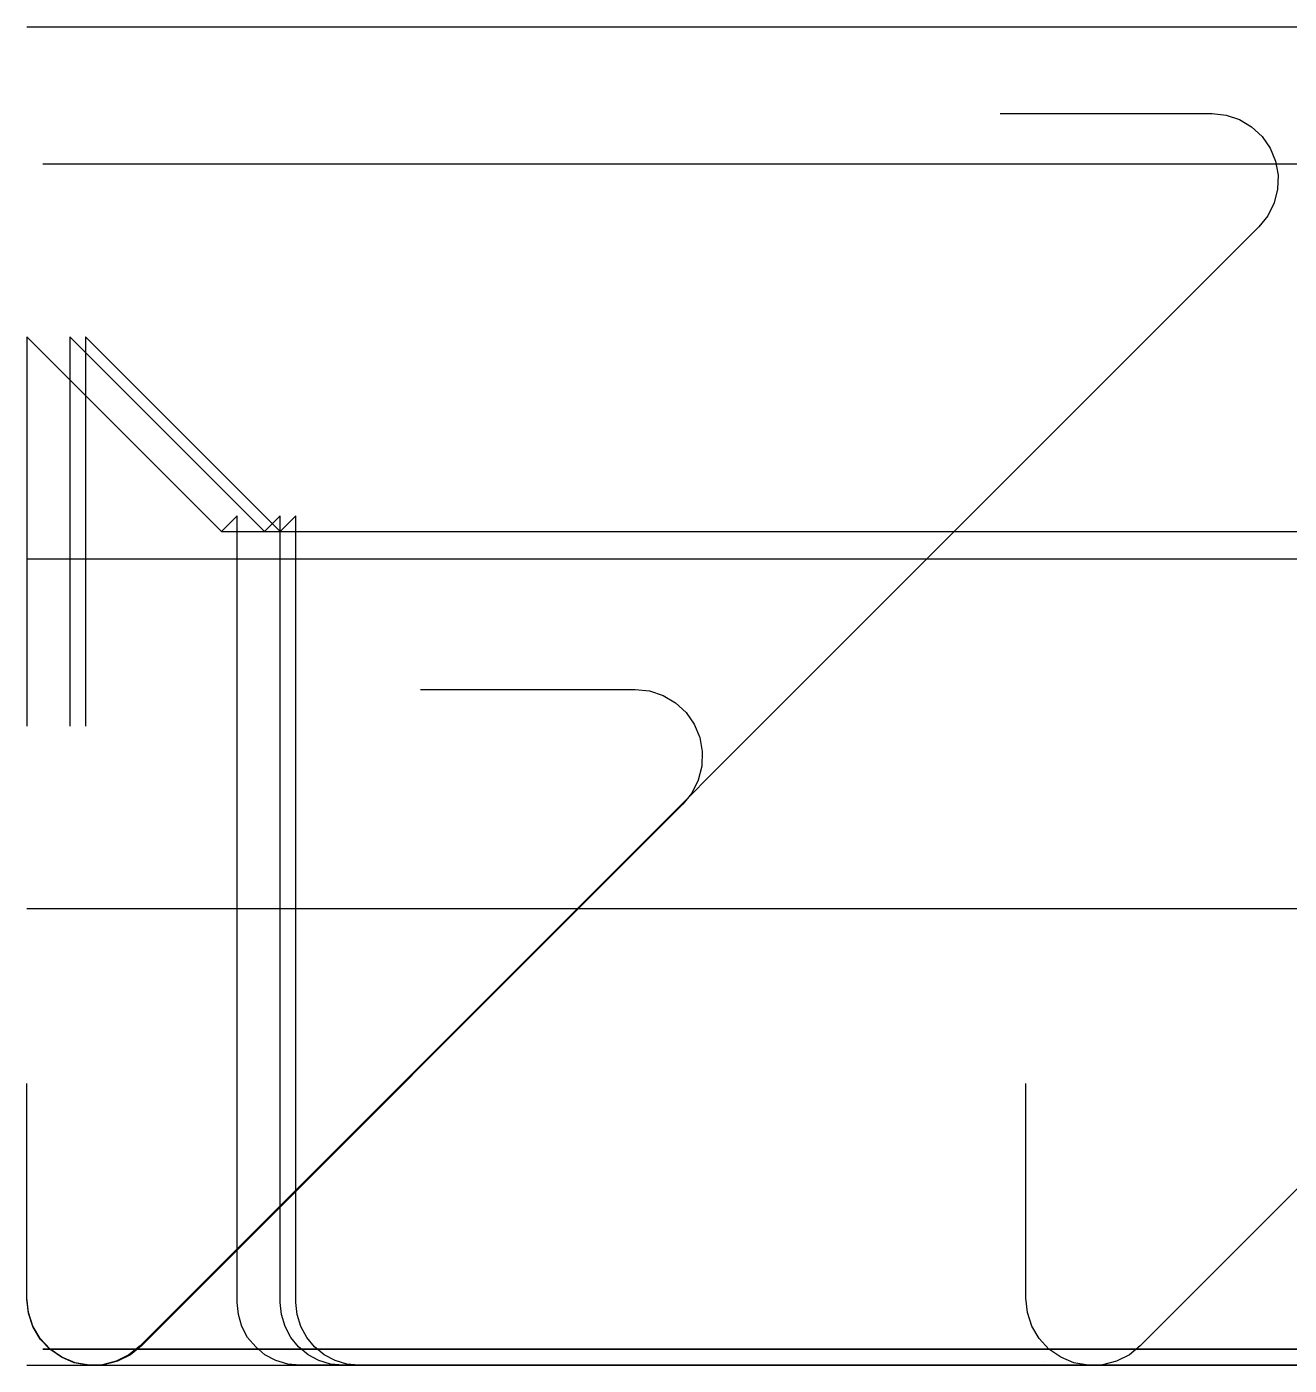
# Model space of a CAD drawing. Header units: metres. Extents: x 34 to 1475, y 34 to 366.
# Drawn here: x 34 to 347.2, y 34 to 366 of the extents above; entities that cross this region are included whole.
import ezdxf

# ---------------------------------------------------------------- set-up
doc = ezdxf.new("R2010")
doc.units = ezdxf.units.M
for name, color, linetype in [('RBAR-T10-F', 2, 'Continuous'), ('RBAR-T16-H1', 4, 'Continuous'), ('RBAR-T16-H2', 4, 'Continuous'), ('RBAR-T16-H3', 4, 'Continuous'), ('RBAR-T16-H4', 4, 'Continuous'), ('RBAR-T16-L', 4, 'Continuous'), ('RBAR-T8-A', 1, 'Continuous'), ('RBAR-T8-A1', 1, 'Continuous'), ('RBAR-T8-A2', 1, 'Continuous'), ('RBAR-T8-A3', 1, 'Continuous'), ('RBAR-T8-B1', 1, 'Continuous'), ('RBAR-T8-D1', 1, 'Continuous'), ('RBAR-T8-E', 1, 'Continuous'), ('RBAR-T8-E1', 1, 'Continuous')]:
    doc.layers.add(name, color=color, linetype=linetype)

msp = doc.modelspace()

# ---------------------------------------------------------------- linework, layer by layer
at = {"layer": 'RBAR-T10-F'}
msp.add_polyline3d([(286.3, 35, 38), (286.3, 35, 4413)], dxfattribs=at)
at = {"layer": 'RBAR-T16-H1'}
msp.add_polyline3d([(38, 38, 0), (797.8, 38, 0), (804.1, 38.6, 0), (810.1, 40.4, 0), (815.6, 43.4, 0), (820.5, 47.4, 0), (824.4, 52.2, 0), (827.4, 57.8, 0), (829.2, 63.8, 0), (829.8, 70, 0), (829.8, 299.9, 0), (829.2, 306.2, 0), (827.4, 312.2, 0), (824.4, 317.7, 0), (820.5, 322.6, 0), (815.6, 326.5, 0), (810.1, 329.5, 0), (804.1, 331.3, 0), (797.8, 331.9, 0), (38, 331.9, 0)], dxfattribs=at)
msp.add_polyline3d([(38, 38, 0), (797.8, 38, 0), (804.1, 38.6, 0), (810.1, 40.4, 0), (815.6, 43.4, 0), (820.5, 47.4, 0), (824.4, 52.2, 0), (827.4, 57.8, 0), (829.2, 63.8, 0), (829.8, 70, 0), (829.8, 299.9, 0), (829.2, 306.2, 0), (827.4, 312.2, 0), (824.4, 317.7, 0), (820.5, 322.6, 0), (815.6, 326.5, 0), (810.1, 329.5, 0), (804.1, 331.3, 0), (797.8, 331.9, 0), (38, 331.9, 0)], dxfattribs=at)
msp.add_polyline3d([(38, 38, 0), (797.8, 38, 0), (804.1, 38.6, 0), (810.1, 40.4, 0), (815.6, 43.4, 0), (820.5, 47.4, 0), (824.4, 52.2, 0), (827.4, 57.8, 0), (829.2, 63.8, 0), (829.8, 70, 0), (829.8, 299.9, 0), (829.2, 306.2, 0), (827.4, 312.2, 0), (824.4, 317.7, 0), (820.5, 322.6, 0), (815.6, 326.5, 0), (810.1, 329.5, 0), (804.1, 331.3, 0), (797.8, 331.9, 0), (38, 331.9, 0)], dxfattribs=at)
msp.add_polyline3d([(38, 38, 0), (797.8, 38, 0), (804.1, 38.6, 0), (810.1, 40.4, 0), (815.6, 43.4, 0), (820.5, 47.4, 0), (824.4, 52.2, 0), (827.4, 57.8, 0), (829.2, 63.8, 0), (829.8, 70, 0), (829.8, 299.9, 0), (829.2, 306.2, 0), (827.4, 312.2, 0), (824.4, 317.7, 0), (820.5, 322.6, 0), (815.6, 326.5, 0), (810.1, 329.5, 0), (804.1, 331.3, 0), (797.8, 331.9, 0), (38, 331.9, 0)], dxfattribs=at)
msp.add_polyline3d([(38, 38, 0), (797.8, 38, 0), (804.1, 38.6, 0), (810.1, 40.4, 0), (815.6, 43.4, 0), (820.5, 47.4, 0), (824.4, 52.2, 0), (827.4, 57.8, 0), (829.2, 63.8, 0), (829.8, 70, 0), (829.8, 299.9, 0), (829.2, 306.2, 0), (827.4, 312.2, 0), (824.4, 317.7, 0), (820.5, 322.6, 0), (815.6, 326.5, 0), (810.1, 329.5, 0), (804.1, 331.3, 0), (797.8, 331.9, 0), (38, 331.9, 0)], dxfattribs=at)
at = {"layer": 'RBAR-T16-H2'}
msp.add_polyline3d([(38, 38, 0), (801.8, 38, 0), (808, 38, 0.6), (814.1, 38, 2.4), (819.6, 38, 5.4), (824.5, 38, 9.4), (828.5, 38, 14.3), (831.5, 38, 19.9), (833.3, 38, 25.9), (833.9, 38, 32.2), (833.9, 38, 353.7), (833.3, 38, 360), (831.5, 38, 366.1), (828.5, 38, 371.6), (824.5, 38, 376.5), (819.6, 38, 380.5), (814.1, 38, 383.5), (808, 38, 385.3), (801.8, 38, 385.9), (38, 38, 385.9)], dxfattribs=at)
msp.add_polyline3d([(38, 38, 0), (801.8, 38, 0), (808, 38, 0.6), (814.1, 38, 2.4), (819.6, 38, 5.4), (824.5, 38, 9.4), (828.5, 38, 14.3), (831.5, 38, 19.9), (833.3, 38, 25.9), (833.9, 38, 32.2), (833.9, 38, 353.7), (833.3, 38, 360), (831.5, 38, 366.1), (828.5, 38, 371.6), (824.5, 38, 376.5), (819.6, 38, 380.5), (814.1, 38, 383.5), (808, 38, 385.3), (801.8, 38, 385.9), (38, 38, 385.9)], dxfattribs=at)
at = {"layer": 'RBAR-T16-H3'}
msp.add_polyline3d([(38, 38, 0), (796.1, 38, 0), (802.3, 38, 0.6), (808.3, 38, 2.4), (813.8, 38, 5.4), (818.7, 38, 9.3), (822.6, 38, 14.2), (825.6, 38, 19.7), (827.4, 38, 25.7), (828, 38, 31.9), (828, 38, 540.6), (827.4, 38, 546.9), (825.6, 38, 552.8), (822.6, 38, 558.4), (818.7, 38, 563.2), (813.8, 38, 567.2), (808.3, 38, 570.1), (802.3, 38, 571.9), (796.1, 38, 572.6), (38, 38, 572.6)], dxfattribs=at)
msp.add_polyline3d([(38, 38, 0), (796.1, 38, 0), (802.3, 38, 0.6), (808.3, 38, 2.4), (813.8, 38, 5.4), (818.7, 38, 9.3), (822.6, 38, 14.2), (825.6, 38, 19.7), (827.4, 38, 25.7), (828, 38, 31.9), (828, 38, 540.6), (827.4, 38, 546.9), (825.6, 38, 552.8), (822.6, 38, 558.4), (818.7, 38, 563.2), (813.8, 38, 567.2), (808.3, 38, 570.1), (802.3, 38, 571.9), (796.1, 38, 572.6), (38, 38, 572.6)], dxfattribs=at)
at = {"layer": 'RBAR-T16-H4'}
for points in [[(58.5, 38, 0), (818.4, 38, 0), (824.6, 38, 0.6), (830.6, 38, 2.4), (836.2, 38, 5.4), (841, 38, 9.4), (845, 38, 14.2), (848, 38, 19.8), (849.8, 38, 25.8), (850.4, 38, 32), (850.4, 38, 1336.8), (849.8, 38, 1343.1), (848, 38, 1349.1), (845, 38, 1354.6), (841, 38, 1359.5), (836.2, 38, 1363.4), (830.6, 38, 1366.4), (824.6, 38, 1368.2), (818.4, 38, 1368.8), (58.5, 38, 1368.8)], [(241.5, 38, 0), (1001.4, 38, 0), (1007.6, 38, 0.6), (1013.6, 38, 2.4), (1019.2, 38, 5.4), (1024, 38, 9.4), (1028, 38, 14.2), (1031, 38, 19.8), (1032.8, 38, 25.8), (1033.4, 38, 32), (1033.4, 38, 1336.8), (1032.8, 38, 1343.1), (1031, 38, 1349.1), (1028, 38, 1354.6), (1024, 38, 1359.5), (1019.2, 38, 1363.4), (1013.6, 38, 1366.4), (1007.6, 38, 1368.2), (1001.4, 38, 1368.8), (241.5, 38, 1368.8)]]:
    msp.add_polyline3d(points, dxfattribs=at)
at = {"layer": 'RBAR-T16-L'}
msp.add_polyline3d([(483.9, 38, 50.2), (483.9, 38, 641.7), (483.7, 38, 645), (483.2, 38, 648.2), (482.4, 38, 651.4), (260.8, 38, 1354.2), (260, 38, 1357.4), (259.5, 38, 1360.6), (259.3, 38, 1363.9), (259.3, 38, 4290.8)], dxfattribs=at)
at = {"layer": 'RBAR-T8-A'}
msp.add_polyline3d([(34, 34, 0), (634, 34, 0)], dxfattribs=at)
msp.add_polyline3d([(34, 34, 0), (634, 34, 0)], dxfattribs=at)
msp.add_polyline3d([(34, 34, 0), (634, 34, 0)], dxfattribs=at)
at = {"layer": 'RBAR-T8-A1'}
msp.add_polyline3d([(34, 34, 0), (1134, 34, 0)], dxfattribs=at)
msp.add_polyline3d([(34, 34, 0), (1134, 34, 0)], dxfattribs=at)
at = {"layer": 'RBAR-T8-A2'}
for points in [[(34, 366, 0), (1409, 366, 0)], [(34, 366, 0), (1409, 366, 0)], [(34, 366, 0), (1409, 366, 0)], [(34, 366, 0), (1409, 366, 0)], [(34, 234, 0), (1409, 234, 0)], [(34, 234, 0), (1409, 234, 0)], [(34, 234, 0), (1409, 234, 0)], [(34, 234, 0), (1409, 234, 0)], [(34, 234, 0), (1409, 234, 0)], [(34, 234, 0), (1409, 234, 0)], [(34, 234, 0), (1409, 234, 0)], [(34, 234, 0), (1409, 234, 0)], [(34, 234, 0), (1409, 234, 0)], [(34, 234, 0), (1409, 234, 0)], [(34, 234, 0), (1409, 234, 0)], [(34, 234, 0), (1409, 234, 0)], [(34, 234, 0), (1409, 234, 0)], [(34, 234, 0), (1409, 234, 0)], [(34, 234, 0), (1409, 234, 0)], [(34, 234, 0), (1409, 234, 0)], [(34, 234, 0), (1409, 234, 0)], [(34, 234, 0), (1409, 234, 0)], [(34, 234, 0), (1409, 234, 0)], [(34, 234, 0), (1409, 234, 0)], [(34, 234, 0), (1409, 234, 0)], [(34, 234, 0), (1409, 234, 0)], [(34, 234, 0), (1409, 234, 0)], [(34, 234, 0), (1409, 234, 0)], [(34, 234, 0), (1409, 234, 0)], [(34, 234, 0), (1409, 234, 0)]]:
    msp.add_polyline3d(points, dxfattribs=at)
at = {"layer": 'RBAR-T8-A3'}
msp.add_polyline3d([(34, 366, 0), (1459, 366, 0)], dxfattribs=at)
msp.add_polyline3d([(34, 366, 0), (1459, 366, 0)], dxfattribs=at)
msp.add_polyline3d([(34, 366, 0), (1459, 366, 0)], dxfattribs=at)
msp.add_polyline3d([(34, 366, 0), (1459, 366, 0)], dxfattribs=at)
msp.add_polyline3d([(34, 366, 0), (1459, 366, 0)], dxfattribs=at)
msp.add_polyline3d([(34, 366, 0), (1459, 366, 0)], dxfattribs=at)
msp.add_polyline3d([(34, 366, 0), (1459, 366, 0)], dxfattribs=at)
msp.add_polyline3d([(34, 366, 0), (1459, 366, 0)], dxfattribs=at)
msp.add_polyline3d([(34, 366, 0), (1459, 366, 0)], dxfattribs=at)
msp.add_polyline3d([(34, 366, 0), (1459, 366, 0)], dxfattribs=at)
msp.add_polyline3d([(34, 366, 0), (1459, 366, 0)], dxfattribs=at)
msp.add_polyline3d([(34, 366, 0), (1459, 366, 0)], dxfattribs=at)
msp.add_polyline3d([(34, 366, 0), (1459, 366, 0)], dxfattribs=at)
msp.add_polyline3d([(34, 366, 0), (1459, 366, 0)], dxfattribs=at)
msp.add_polyline3d([(34, 366, 0), (1459, 366, 0)], dxfattribs=at)
msp.add_polyline3d([(34, 366, 0), (1459, 366, 0)], dxfattribs=at)
msp.add_polyline3d([(34, 366, 0), (1459, 366, 0)], dxfattribs=at)
msp.add_polyline3d([(34, 366, 0), (1459, 366, 0)], dxfattribs=at)
msp.add_polyline3d([(34, 366, 0), (1459, 366, 0)], dxfattribs=at)
msp.add_polyline3d([(34, 366, 0), (1459, 366, 0)], dxfattribs=at)
msp.add_polyline3d([(34, 366, 0), (1459, 366, 0)], dxfattribs=at)
msp.add_polyline3d([(34, 366, 0), (1459, 366, 0)], dxfattribs=at)
msp.add_polyline3d([(34, 366, 0), (1459, 366, 0)], dxfattribs=at)
msp.add_polyline3d([(34, 366, 0), (1459, 366, 0)], dxfattribs=at)
msp.add_polyline3d([(34, 366, 0), (1459, 366, 0)], dxfattribs=at)
msp.add_polyline3d([(34, 366, 0), (1459, 366, 0)], dxfattribs=at)
msp.add_polyline3d([(34, 366, 0), (1459, 366, 0)], dxfattribs=at)
msp.add_polyline3d([(34, 366, 0), (1459, 366, 0)], dxfattribs=at)
msp.add_polyline3d([(34, 366, 0), (1459, 366, 0)], dxfattribs=at)
msp.add_polyline3d([(34, 366, 0), (1459, 366, 0)], dxfattribs=at)
at = {"layer": 'RBAR-T8-B1'}
msp.add_polyline3d([(34, 34, 0), (418.2, 34, 0), (421.3, 34.3, 0), (424.4, 35.2, 0), (427.2, 36.7, 0), (429.6, 38.7, 0), (431.6, 41.2, 0), (433.1, 44, 0), (434.1, 47, 0), (434.4, 50.2, 0), (434.4, 131.1, 0), (434.1, 134.2, 0), (433.1, 137.2, 0), (431.6, 140, 0), (429.6, 142.5, 0), (427.2, 144.5, 0), (424.4, 146, 0), (421.3, 146.9, 0), (418.2, 147.2, 0), (34, 147.2, 0)], dxfattribs=at)
at = {"layer": 'RBAR-T8-D1'}
for points in [[(384.7, 34, 0), (101.8, 34, 0), (98.8, 34.3, 0), (95.8, 35.2, 0), (93.1, 36.6, 0), (90.8, 38.6, 0), (88.8, 40.9, 0), (87.4, 43.6, 0), (86.5, 46.6, 0), (86.2, 49.6, 0), (86.2, 244.7, 0), (82.3, 240.8, 0), (34, 289.1, 0), (34, 192.5, 0)], [(384.7, 34, 0), (101.8, 34, 0), (98.8, 34.3, 0), (95.8, 35.2, 0), (93.1, 36.6, 0), (90.8, 38.6, 0), (88.8, 40.9, 0), (87.4, 43.6, 0), (86.5, 46.6, 0), (86.2, 49.6, 0), (86.2, 244.7, 0), (82.3, 240.8, 0), (34, 289.1, 0), (34, 192.5, 0)], [(384.7, 34, 0), (101.8, 34, 0), (98.8, 34.3, 0), (95.8, 35.2, 0), (93.1, 36.6, 0), (90.8, 38.6, 0), (88.8, 40.9, 0), (87.4, 43.6, 0), (86.5, 46.6, 0), (86.2, 49.6, 0), (86.2, 244.7, 0), (82.3, 240.8, 0), (34, 289.1, 0), (34, 192.5, 0)], [(384.7, 34, 0), (101.8, 34, 0), (98.8, 34.3, 0), (95.8, 35.2, 0), (93.1, 36.6, 0), (90.8, 38.6, 0), (88.8, 40.9, 0), (87.4, 43.6, 0), (86.5, 46.6, 0), (86.2, 49.6, 0), (86.2, 244.7, 0), (82.3, 240.8, 0), (34, 289.1, 0), (34, 192.5, 0)], [(384.7, 34, 0), (101.8, 34, 0), (98.8, 34.3, 0), (95.8, 35.2, 0), (93.1, 36.6, 0), (90.8, 38.6, 0), (88.8, 40.9, 0), (87.4, 43.6, 0), (86.5, 46.6, 0), (86.2, 49.6, 0), (86.2, 244.7, 0), (82.3, 240.8, 0), (34, 289.1, 0), (34, 192.5, 0)], [(395.4, 34, 0), (112.5, 34, 0), (109.4, 34.3, 0), (106.5, 35.2, 0), (103.8, 36.6, 0), (101.4, 38.6, 0), (99.5, 40.9, 0), (98.1, 43.6, 0), (97.2, 46.6, 0), (96.9, 49.6, 0), (96.9, 244.7, 0), (93, 240.8, 0), (44.7, 289.1, 0), (44.7, 192.5, 0)], [(395.4, 34, 0), (112.5, 34, 0), (109.4, 34.3, 0), (106.5, 35.2, 0), (103.8, 36.6, 0), (101.4, 38.6, 0), (99.5, 40.9, 0), (98.1, 43.6, 0), (97.2, 46.6, 0), (96.9, 49.6, 0), (96.9, 244.7, 0), (93, 240.8, 0), (44.7, 289.1, 0), (44.7, 192.5, 0)], [(395.4, 34, 0), (112.5, 34, 0), (109.4, 34.3, 0), (106.5, 35.2, 0), (103.8, 36.6, 0), (101.4, 38.6, 0), (99.5, 40.9, 0), (98.1, 43.6, 0), (97.2, 46.6, 0), (96.9, 49.6, 0), (96.9, 244.7, 0), (93, 240.8, 0), (44.7, 289.1, 0), (44.7, 192.5, 0)], [(395.4, 34, 0), (112.5, 34, 0), (109.4, 34.3, 0), (106.5, 35.2, 0), (103.8, 36.6, 0), (101.4, 38.6, 0), (99.5, 40.9, 0), (98.1, 43.6, 0), (97.2, 46.6, 0), (96.9, 49.6, 0), (96.9, 244.7, 0), (93, 240.8, 0), (44.7, 289.1, 0), (44.7, 192.5, 0)], [(395.4, 34, 0), (112.5, 34, 0), (109.4, 34.3, 0), (106.5, 35.2, 0), (103.8, 36.6, 0), (101.4, 38.6, 0), (99.5, 40.9, 0), (98.1, 43.6, 0), (97.2, 46.6, 0), (96.9, 49.6, 0), (96.9, 244.7, 0), (93, 240.8, 0), (44.7, 289.1, 0), (44.7, 192.5, 0)], [(395.4, 34, 0), (112.5, 34, 0), (109.4, 34.3, 0), (106.5, 35.2, 0), (103.8, 36.6, 0), (101.4, 38.6, 0), (99.5, 40.9, 0), (98.1, 43.6, 0), (97.2, 46.6, 0), (96.9, 49.6, 0), (96.9, 244.7, 0), (93, 240.8, 0), (44.7, 289.1, 0), (44.7, 192.5, 0)], [(395.4, 34, 0), (112.5, 34, 0), (109.4, 34.3, 0), (106.5, 35.2, 0), (103.8, 36.6, 0), (101.4, 38.6, 0), (99.5, 40.9, 0), (98.1, 43.6, 0), (97.2, 46.6, 0), (96.9, 49.6, 0), (96.9, 244.7, 0), (93, 240.8, 0), (44.7, 289.1, 0), (44.7, 192.5, 0)], [(395.4, 34, 0), (112.5, 34, 0), (109.4, 34.3, 0), (106.5, 35.2, 0), (103.8, 36.6, 0), (101.4, 38.6, 0), (99.5, 40.9, 0), (98.1, 43.6, 0), (97.2, 46.6, 0), (96.9, 49.6, 0), (96.9, 244.7, 0), (93, 240.8, 0), (44.7, 289.1, 0), (44.7, 192.5, 0)], [(395.4, 34, 0), (112.5, 34, 0), (109.4, 34.3, 0), (106.5, 35.2, 0), (103.8, 36.6, 0), (101.4, 38.6, 0), (99.5, 40.9, 0), (98.1, 43.6, 0), (97.2, 46.6, 0), (96.9, 49.6, 0), (96.9, 244.7, 0), (93, 240.8, 0), (44.7, 289.1, 0), (44.7, 192.5, 0)], [(395.4, 34, 0), (112.5, 34, 0), (109.4, 34.3, 0), (106.5, 35.2, 0), (103.8, 36.6, 0), (101.4, 38.6, 0), (99.5, 40.9, 0), (98.1, 43.6, 0), (97.2, 46.6, 0), (96.9, 49.6, 0), (96.9, 244.7, 0), (93, 240.8, 0), (44.7, 289.1, 0), (44.7, 192.5, 0)], [(395.4, 34, 0), (112.5, 34, 0), (109.4, 34.3, 0), (106.5, 35.2, 0), (103.8, 36.6, 0), (101.4, 38.6, 0), (99.5, 40.9, 0), (98.1, 43.6, 0), (97.2, 46.6, 0), (96.9, 49.6, 0), (96.9, 244.7, 0), (93, 240.8, 0), (44.7, 289.1, 0), (44.7, 192.5, 0)], [(395.4, 34, 0), (112.5, 34, 0), (109.4, 34.3, 0), (106.5, 35.2, 0), (103.8, 36.6, 0), (101.4, 38.6, 0), (99.5, 40.9, 0), (98.1, 43.6, 0), (97.2, 46.6, 0), (96.9, 49.6, 0), (96.9, 244.7, 0), (93, 240.8, 0), (44.7, 289.1, 0), (44.7, 192.5, 0)], [(395.4, 34, 0), (112.5, 34, 0), (109.4, 34.3, 0), (106.5, 35.2, 0), (103.8, 36.6, 0), (101.4, 38.6, 0), (99.5, 40.9, 0), (98.1, 43.6, 0), (97.2, 46.6, 0), (96.9, 49.6, 0), (96.9, 244.7, 0), (93, 240.8, 0), (44.7, 289.1, 0), (44.7, 192.5, 0)], [(395.4, 34, 0), (112.5, 34, 0), (109.4, 34.3, 0), (106.5, 35.2, 0), (103.8, 36.6, 0), (101.4, 38.6, 0), (99.5, 40.9, 0), (98.1, 43.6, 0), (97.2, 46.6, 0), (96.9, 49.6, 0), (96.9, 244.7, 0), (93, 240.8, 0), (44.7, 289.1, 0), (44.7, 192.5, 0)], [(399.4, 34, 0), (116.4, 34, 0), (113.4, 34.3, 0), (110.5, 35.2, 0), (107.8, 36.6, 0), (105.4, 38.6, 0), (103.5, 40.9, 0), (102, 43.6, 0), (101.1, 46.6, 0), (100.8, 49.6, 0), (100.8, 244.7, 0), (96.9, 240.8, 0), (48.6, 289.1, 0), (48.6, 192.5, 0)], [(399.4, 34, 0), (116.4, 34, 0), (113.4, 34.3, 0), (110.5, 35.2, 0), (107.8, 36.6, 0), (105.4, 38.6, 0), (103.5, 40.9, 0), (102, 43.6, 0), (101.1, 46.6, 0), (100.8, 49.6, 0), (100.8, 244.7, 0), (96.9, 240.8, 0), (48.6, 289.1, 0), (48.6, 192.5, 0)], [(399.4, 34, 0), (116.4, 34, 0), (113.4, 34.3, 0), (110.5, 35.2, 0), (107.8, 36.6, 0), (105.4, 38.6, 0), (103.5, 40.9, 0), (102, 43.6, 0), (101.1, 46.6, 0), (100.8, 49.6, 0), (100.8, 244.7, 0), (96.9, 240.8, 0), (48.6, 289.1, 0), (48.6, 192.5, 0)], [(399.4, 34, 0), (116.4, 34, 0), (113.4, 34.3, 0), (110.5, 35.2, 0), (107.8, 36.6, 0), (105.4, 38.6, 0), (103.5, 40.9, 0), (102, 43.6, 0), (101.1, 46.6, 0), (100.8, 49.6, 0), (100.8, 244.7, 0), (96.9, 240.8, 0), (48.6, 289.1, 0), (48.6, 192.5, 0)], [(399.4, 34, 0), (116.4, 34, 0), (113.4, 34.3, 0), (110.5, 35.2, 0), (107.8, 36.6, 0), (105.4, 38.6, 0), (103.5, 40.9, 0), (102, 43.6, 0), (101.1, 46.6, 0), (100.8, 49.6, 0), (100.8, 244.7, 0), (96.9, 240.8, 0), (48.6, 289.1, 0), (48.6, 192.5, 0)], [(399.4, 34, 0), (116.4, 34, 0), (113.4, 34.3, 0), (110.5, 35.2, 0), (107.8, 36.6, 0), (105.4, 38.6, 0), (103.5, 40.9, 0), (102, 43.6, 0), (101.1, 46.6, 0), (100.8, 49.6, 0), (100.8, 244.7, 0), (96.9, 240.8, 0), (48.6, 289.1, 0), (48.6, 192.5, 0)], [(399.4, 34, 0), (116.4, 34, 0), (113.4, 34.3, 0), (110.5, 35.2, 0), (107.8, 36.6, 0), (105.4, 38.6, 0), (103.5, 40.9, 0), (102, 43.6, 0), (101.1, 46.6, 0), (100.8, 49.6, 0), (100.8, 244.7, 0), (96.9, 240.8, 0), (48.6, 289.1, 0), (48.6, 192.5, 0)], [(399.4, 34, 0), (116.4, 34, 0), (113.4, 34.3, 0), (110.5, 35.2, 0), (107.8, 36.6, 0), (105.4, 38.6, 0), (103.5, 40.9, 0), (102, 43.6, 0), (101.1, 46.6, 0), (100.8, 49.6, 0), (100.8, 244.7, 0), (96.9, 240.8, 0), (48.6, 289.1, 0), (48.6, 192.5, 0)], [(399.4, 34, 0), (116.4, 34, 0), (113.4, 34.3, 0), (110.5, 35.2, 0), (107.8, 36.6, 0), (105.4, 38.6, 0), (103.5, 40.9, 0), (102, 43.6, 0), (101.1, 46.6, 0), (100.8, 49.6, 0), (100.8, 244.7, 0), (96.9, 240.8, 0), (48.6, 289.1, 0), (48.6, 192.5, 0)], [(399.4, 34, 0), (116.4, 34, 0), (113.4, 34.3, 0), (110.5, 35.2, 0), (107.8, 36.6, 0), (105.4, 38.6, 0), (103.5, 40.9, 0), (102, 43.6, 0), (101.1, 46.6, 0), (100.8, 49.6, 0), (100.8, 244.7, 0), (96.9, 240.8, 0), (48.6, 289.1, 0), (48.6, 192.5, 0)], [(399.4, 34, 0), (116.4, 34, 0), (113.4, 34.3, 0), (110.5, 35.2, 0), (107.8, 36.6, 0), (105.4, 38.6, 0), (103.5, 40.9, 0), (102, 43.6, 0), (101.1, 46.6, 0), (100.8, 49.6, 0), (100.8, 244.7, 0), (96.9, 240.8, 0), (48.6, 289.1, 0), (48.6, 192.5, 0)], [(399.4, 34, 0), (116.4, 34, 0), (113.4, 34.3, 0), (110.5, 35.2, 0), (107.8, 36.6, 0), (105.4, 38.6, 0), (103.5, 40.9, 0), (102, 43.6, 0), (101.1, 46.6, 0), (100.8, 49.6, 0), (100.8, 244.7, 0), (96.9, 240.8, 0), (48.6, 289.1, 0), (48.6, 192.5, 0)], [(399.4, 34, 0), (116.4, 34, 0), (113.4, 34.3, 0), (110.5, 35.2, 0), (107.8, 36.6, 0), (105.4, 38.6, 0), (103.5, 40.9, 0), (102, 43.6, 0), (101.1, 46.6, 0), (100.8, 49.6, 0), (100.8, 244.7, 0), (96.9, 240.8, 0), (48.6, 289.1, 0), (48.6, 192.5, 0)], [(82.3, 240.8, 0), (384.7, 240.8, 0)], [(82.3, 240.8, 0), (384.7, 240.8, 0)], [(82.3, 240.8, 0), (384.7, 240.8, 0)], [(82.3, 240.8, 0), (384.7, 240.8, 0)], [(82.3, 240.8, 0), (384.7, 240.8, 0)], [(93, 240.8, 0), (395.4, 240.8, 0)], [(93, 240.8, 0), (395.4, 240.8, 0)], [(93, 240.8, 0), (395.4, 240.8, 0)], [(93, 240.8, 0), (395.4, 240.8, 0)], [(93, 240.8, 0), (395.4, 240.8, 0)], [(93, 240.8, 0), (395.4, 240.8, 0)], [(93, 240.8, 0), (395.4, 240.8, 0)], [(93, 240.8, 0), (395.4, 240.8, 0)], [(93, 240.8, 0), (395.4, 240.8, 0)], [(93, 240.8, 0), (395.4, 240.8, 0)], [(93, 240.8, 0), (395.4, 240.8, 0)], [(93, 240.8, 0), (395.4, 240.8, 0)], [(93, 240.8, 0), (395.4, 240.8, 0)], [(93, 240.8, 0), (395.4, 240.8, 0)], [(96.9, 240.8, 0), (399.4, 240.8, 0)], [(96.9, 240.8, 0), (399.4, 240.8, 0)], [(96.9, 240.8, 0), (399.4, 240.8, 0)], [(96.9, 240.8, 0), (399.4, 240.8, 0)], [(96.9, 240.8, 0), (399.4, 240.8, 0)], [(96.9, 240.8, 0), (399.4, 240.8, 0)], [(96.9, 240.8, 0), (399.4, 240.8, 0)], [(96.9, 240.8, 0), (399.4, 240.8, 0)], [(96.9, 240.8, 0), (399.4, 240.8, 0)], [(96.9, 240.8, 0), (399.4, 240.8, 0)], [(96.9, 240.8, 0), (399.4, 240.8, 0)], [(96.9, 240.8, 0), (399.4, 240.8, 0)], [(96.9, 240.8, 0), (399.4, 240.8, 0)]]:
    msp.add_polyline3d(points, dxfattribs=at)
at = {"layer": 'RBAR-T8-E'}
for points in [[(131.7, 201.6, 0), (185, 201.6, 0), (188.5, 201.3, 0), (191.9, 200.1, 0), (195, 198.3, 0), (197.6, 195.9, 0), (199.6, 193, 0), (201, 189.7, 0), (201.6, 186.2, 0), (201.5, 182.6, 0), (200.6, 179.1, 0), (199, 175.9, 0), (196.8, 173.2, 0), (62.5, 38.8, 0), (59.7, 36.6, 0), (56.5, 35, 0), (53, 34.1, 0), (49.5, 34, 0), (46, 34.6, 0), (42.7, 36, 0), (39.8, 38, 0), (37.3, 40.6, 0), (35.5, 43.7, 0), (34.4, 47.1, 0), (34, 50.6, 0), (34, 103.9, 0)], [(131.7, 201.6, 0), (185, 201.6, 0), (188.5, 201.3, 0), (191.9, 200.1, 0), (195, 198.3, 0), (197.6, 195.9, 0), (199.6, 193, 0), (201, 189.7, 0), (201.6, 186.2, 0), (201.5, 182.6, 0), (200.6, 179.1, 0), (199, 175.9, 0), (196.8, 173.2, 0), (62.5, 38.8, 0), (59.7, 36.6, 0), (56.5, 35, 0), (53, 34.1, 0), (49.5, 34, 0), (46, 34.6, 0), (42.7, 36, 0), (39.8, 38, 0), (37.3, 40.6, 0), (35.5, 43.7, 0), (34.4, 47.1, 0), (34, 50.6, 0), (34, 103.9, 0)], [(131.7, 201.6, 0), (185, 201.6, 0), (188.5, 201.3, 0), (191.9, 200.1, 0), (195, 198.3, 0), (197.6, 195.9, 0), (199.6, 193, 0), (201, 189.7, 0), (201.6, 186.2, 0), (201.5, 182.6, 0), (200.6, 179.1, 0), (199, 175.9, 0), (196.8, 173.2, 0), (62.5, 38.8, 0), (59.7, 36.6, 0), (56.5, 35, 0), (53, 34.1, 0), (49.5, 34, 0), (46, 34.6, 0), (42.7, 36, 0), (39.8, 38, 0), (37.3, 40.6, 0), (35.5, 43.7, 0), (34.4, 47.1, 0), (34, 50.6, 0), (34, 103.9, 0)], [(131.7, 201.6, 0), (185, 201.6, 0), (188.5, 201.3, 0), (191.9, 200.1, 0), (195, 198.3, 0), (197.6, 195.9, 0), (199.6, 193, 0), (201, 189.7, 0), (201.6, 186.2, 0), (201.5, 182.6, 0), (200.6, 179.1, 0), (199, 175.9, 0), (196.8, 173.2, 0), (62.5, 38.8, 0), (59.7, 36.6, 0), (56.5, 35, 0), (53, 34.1, 0), (49.5, 34, 0), (46, 34.6, 0), (42.7, 36, 0), (39.8, 38, 0), (37.3, 40.6, 0), (35.5, 43.7, 0), (34.4, 47.1, 0), (34, 50.6, 0), (34, 103.9, 0)], [(131.7, 201.6, 0), (185, 201.6, 0), (188.5, 201.3, 0), (191.9, 200.1, 0), (195, 198.3, 0), (197.6, 195.9, 0), (199.6, 193, 0), (201, 189.7, 0), (201.6, 186.2, 0), (201.5, 182.6, 0), (200.6, 179.1, 0), (199, 175.9, 0), (196.8, 173.2, 0), (62.5, 38.8, 0), (59.7, 36.6, 0), (56.5, 35, 0), (53, 34.1, 0), (49.5, 34, 0), (46, 34.6, 0), (42.7, 36, 0), (39.8, 38, 0), (37.3, 40.6, 0), (35.5, 43.7, 0), (34.4, 47.1, 0), (34, 50.6, 0), (34, 103.9, 0)], [(444.7, 173.2, 2174.6), (310.3, 38.8, 2174.6), (307.6, 36.6, 2174.6), (304.4, 35, 2174.6), (300.9, 34.1, 2174.6), (297.4, 34, 2174.6), (293.8, 34.6, 2174.6), (290.6, 36, 2174.6), (287.6, 38, 2174.6), (285.2, 40.6, 2174.6), (283.4, 43.7, 2174.6), (282.3, 47.1, 2174.6), (281.9, 50.6, 2174.6), (281.9, 103.9, 2174.6)], [(444.7, 173.2, 2260.4), (310.3, 38.8, 2260.4), (307.6, 36.6, 2260.4), (304.4, 35, 2260.4), (300.9, 34.1, 2260.4), (297.4, 34, 2260.4), (293.8, 34.6, 2260.4), (290.6, 36, 2260.4), (287.6, 38, 2260.4), (285.2, 40.6, 2260.4), (283.4, 43.7, 2260.4), (282.3, 47.1, 2260.4), (281.9, 50.6, 2260.4), (281.9, 103.9, 2260.4)], [(444.7, 173.2, 2131.8), (310.3, 38.8, 2131.8), (307.6, 36.6, 2131.8), (304.4, 35, 2131.8), (300.9, 34.1, 2131.8), (297.4, 34, 2131.8), (293.8, 34.6, 2131.8), (290.6, 36, 2131.8), (287.6, 38, 2131.8), (285.2, 40.6, 2131.8), (283.4, 43.7, 2131.8), (282.3, 47.1, 2131.8), (281.9, 50.6, 2131.8), (281.9, 103.9, 2131.8)], [(444.7, 173.2, 2217.5), (310.3, 38.8, 2217.5), (307.6, 36.6, 2217.5), (304.4, 35, 2217.5), (300.9, 34.1, 2217.5), (297.4, 34, 2217.5), (293.8, 34.6, 2217.5), (290.6, 36, 2217.5), (287.6, 38, 2217.5), (285.2, 40.6, 2217.5), (283.4, 43.7, 2217.5), (282.3, 47.1, 2217.5), (281.9, 50.6, 2217.5), (281.9, 103.9, 2217.5)], [(444.7, 173.2, 2303.2), (310.3, 38.8, 2303.2), (307.6, 36.6, 2303.2), (304.4, 35, 2303.2), (300.9, 34.1, 2303.2), (297.4, 34, 2303.2), (293.8, 34.6, 2303.2), (290.6, 36, 2303.2), (287.6, 38, 2303.2), (285.2, 40.6, 2303.2), (283.4, 43.7, 2303.2), (282.3, 47.1, 2303.2), (281.9, 50.6, 2303.2), (281.9, 103.9, 2303.2)], [(444.7, 173.2, 2174.6), (310.3, 38.8, 2174.6), (307.6, 36.6, 2174.6), (304.4, 35, 2174.6), (300.9, 34.1, 2174.6), (297.4, 34, 2174.6), (293.8, 34.6, 2174.6), (290.6, 36, 2174.6), (287.6, 38, 2174.6), (285.2, 40.6, 2174.6), (283.4, 43.7, 2174.6), (282.3, 47.1, 2174.6), (281.9, 50.6, 2174.6), (281.9, 103.9, 2174.6)], [(444.7, 173.2, 2260.4), (310.3, 38.8, 2260.4), (307.6, 36.6, 2260.4), (304.4, 35, 2260.4), (300.9, 34.1, 2260.4), (297.4, 34, 2260.4), (293.8, 34.6, 2260.4), (290.6, 36, 2260.4), (287.6, 38, 2260.4), (285.2, 40.6, 2260.4), (283.4, 43.7, 2260.4), (282.3, 47.1, 2260.4), (281.9, 50.6, 2260.4), (281.9, 103.9, 2260.4)]]:
    msp.add_polyline3d(points, dxfattribs=at)
at = {"layer": 'RBAR-T8-E1'}
msp.add_polyline3d([(275.5, 344.5, 0), (328.1, 344.5, 0), (331.6, 344.1, 0), (334.9, 343, 0), (337.9, 341.2, 0), (340.5, 338.8, 0), (342.5, 335.9, 0), (343.8, 332.7, 0), (344.5, 329.2, 0), (344.3, 325.7, 0), (343.5, 322.3, 0), (341.9, 319.1, 0), (339.7, 316.4, 0), (62.1, 38.8, 0), (59.3, 36.6, 0), (56.2, 35, 0), (52.8, 34.1, 0), (49.3, 34, 0), (45.8, 34.6, 0), (42.6, 36, 0), (39.7, 38, 0), (37.3, 40.5, 0), (35.5, 43.6, 0), (34.4, 46.9, 0), (34, 50.4, 0), (34, 102.9, 0)], dxfattribs=at)
msp.add_polyline3d([(275.5, 344.5, 0), (328.1, 344.5, 0), (331.6, 344.1, 0), (334.9, 343, 0), (337.9, 341.2, 0), (340.5, 338.8, 0), (342.5, 335.9, 0), (343.8, 332.7, 0), (344.5, 329.2, 0), (344.3, 325.7, 0), (343.5, 322.3, 0), (341.9, 319.1, 0), (339.7, 316.4, 0), (62.1, 38.8, 0), (59.3, 36.6, 0), (56.2, 35, 0), (52.8, 34.1, 0), (49.3, 34, 0), (45.8, 34.6, 0), (42.6, 36, 0), (39.7, 38, 0), (37.3, 40.5, 0), (35.5, 43.6, 0), (34.4, 46.9, 0), (34, 50.4, 0), (34, 102.9, 0)], dxfattribs=at)
msp.add_polyline3d([(275.5, 344.5, 0), (328.1, 344.5, 0), (331.6, 344.1, 0), (334.9, 343, 0), (337.9, 341.2, 0), (340.5, 338.8, 0), (342.5, 335.9, 0), (343.8, 332.7, 0), (344.5, 329.2, 0), (344.3, 325.7, 0), (343.5, 322.3, 0), (341.9, 319.1, 0), (339.7, 316.4, 0), (62.1, 38.8, 0), (59.3, 36.6, 0), (56.2, 35, 0), (52.8, 34.1, 0), (49.3, 34, 0), (45.8, 34.6, 0), (42.6, 36, 0), (39.7, 38, 0), (37.3, 40.5, 0), (35.5, 43.6, 0), (34.4, 46.9, 0), (34, 50.4, 0), (34, 102.9, 0)], dxfattribs=at)
msp.add_polyline3d([(275.5, 344.5, 0), (328.1, 344.5, 0), (331.6, 344.1, 0), (334.9, 343, 0), (337.9, 341.2, 0), (340.5, 338.8, 0), (342.5, 335.9, 0), (343.8, 332.7, 0), (344.5, 329.2, 0), (344.3, 325.7, 0), (343.5, 322.3, 0), (341.9, 319.1, 0), (339.7, 316.4, 0), (62.1, 38.8, 0), (59.3, 36.6, 0), (56.2, 35, 0), (52.8, 34.1, 0), (49.3, 34, 0), (45.8, 34.6, 0), (42.6, 36, 0), (39.7, 38, 0), (37.3, 40.5, 0), (35.5, 43.6, 0), (34.4, 46.9, 0), (34, 50.4, 0), (34, 102.9, 0)], dxfattribs=at)
msp.add_polyline3d([(275.5, 344.5, 0), (328.1, 344.5, 0), (331.6, 344.1, 0), (334.9, 343, 0), (337.9, 341.2, 0), (340.5, 338.8, 0), (342.5, 335.9, 0), (343.8, 332.7, 0), (344.5, 329.2, 0), (344.3, 325.7, 0), (343.5, 322.3, 0), (341.9, 319.1, 0), (339.7, 316.4, 0), (62.1, 38.8, 0), (59.3, 36.6, 0), (56.2, 35, 0), (52.8, 34.1, 0), (49.3, 34, 0), (45.8, 34.6, 0), (42.6, 36, 0), (39.7, 38, 0), (37.3, 40.5, 0), (35.5, 43.6, 0), (34.4, 46.9, 0), (34, 50.4, 0), (34, 102.9, 0)], dxfattribs=at)
msp.add_polyline3d([(275.5, 344.5, 0), (328.1, 344.5, 0), (331.6, 344.1, 0), (334.9, 343, 0), (337.9, 341.2, 0), (340.5, 338.8, 0), (342.5, 335.9, 0), (343.8, 332.7, 0), (344.5, 329.2, 0), (344.3, 325.7, 0), (343.5, 322.3, 0), (341.9, 319.1, 0), (339.7, 316.4, 0), (62.1, 38.8, 0), (59.3, 36.6, 0), (56.2, 35, 0), (52.8, 34.1, 0), (49.3, 34, 0), (45.8, 34.6, 0), (42.6, 36, 0), (39.7, 38, 0), (37.3, 40.5, 0), (35.5, 43.6, 0), (34.4, 46.9, 0), (34, 50.4, 0), (34, 102.9, 0)], dxfattribs=at)
msp.add_polyline3d([(275.5, 344.5, 0), (328.1, 344.5, 0), (331.6, 344.1, 0), (334.9, 343, 0), (337.9, 341.2, 0), (340.5, 338.8, 0), (342.5, 335.9, 0), (343.8, 332.7, 0), (344.5, 329.2, 0), (344.3, 325.7, 0), (343.5, 322.3, 0), (341.9, 319.1, 0), (339.7, 316.4, 0), (62.1, 38.8, 0), (59.3, 36.6, 0), (56.2, 35, 0), (52.8, 34.1, 0), (49.3, 34, 0), (45.8, 34.6, 0), (42.6, 36, 0), (39.7, 38, 0), (37.3, 40.5, 0), (35.5, 43.6, 0), (34.4, 46.9, 0), (34, 50.4, 0), (34, 102.9, 0)], dxfattribs=at)
msp.add_polyline3d([(275.5, 344.5, 0), (328.1, 344.5, 0), (331.6, 344.1, 0), (334.9, 343, 0), (337.9, 341.2, 0), (340.5, 338.8, 0), (342.5, 335.9, 0), (343.8, 332.7, 0), (344.5, 329.2, 0), (344.3, 325.7, 0), (343.5, 322.3, 0), (341.9, 319.1, 0), (339.7, 316.4, 0), (62.1, 38.8, 0), (59.3, 36.6, 0), (56.2, 35, 0), (52.8, 34.1, 0), (49.3, 34, 0), (45.8, 34.6, 0), (42.6, 36, 0), (39.7, 38, 0), (37.3, 40.5, 0), (35.5, 43.6, 0), (34.4, 46.9, 0), (34, 50.4, 0), (34, 102.9, 0)], dxfattribs=at)
msp.add_polyline3d([(275.5, 344.5, 0), (328.1, 344.5, 0), (331.6, 344.1, 0), (334.9, 343, 0), (337.9, 341.2, 0), (340.5, 338.8, 0), (342.5, 335.9, 0), (343.8, 332.7, 0), (344.5, 329.2, 0), (344.3, 325.7, 0), (343.5, 322.3, 0), (341.9, 319.1, 0), (339.7, 316.4, 0), (62.1, 38.8, 0), (59.3, 36.6, 0), (56.2, 35, 0), (52.8, 34.1, 0), (49.3, 34, 0), (45.8, 34.6, 0), (42.6, 36, 0), (39.7, 38, 0), (37.3, 40.5, 0), (35.5, 43.6, 0), (34.4, 46.9, 0), (34, 50.4, 0), (34, 102.9, 0)], dxfattribs=at)
msp.add_polyline3d([(275.5, 344.5, 0), (328.1, 344.5, 0), (331.6, 344.1, 0), (334.9, 343, 0), (337.9, 341.2, 0), (340.5, 338.8, 0), (342.5, 335.9, 0), (343.8, 332.7, 0), (344.5, 329.2, 0), (344.3, 325.7, 0), (343.5, 322.3, 0), (341.9, 319.1, 0), (339.7, 316.4, 0), (62.1, 38.8, 0), (59.3, 36.6, 0), (56.2, 35, 0), (52.8, 34.1, 0), (49.3, 34, 0), (45.8, 34.6, 0), (42.6, 36, 0), (39.7, 38, 0), (37.3, 40.5, 0), (35.5, 43.6, 0), (34.4, 46.9, 0), (34, 50.4, 0), (34, 102.9, 0)], dxfattribs=at)

doc.saveas('drawing.dxf')
